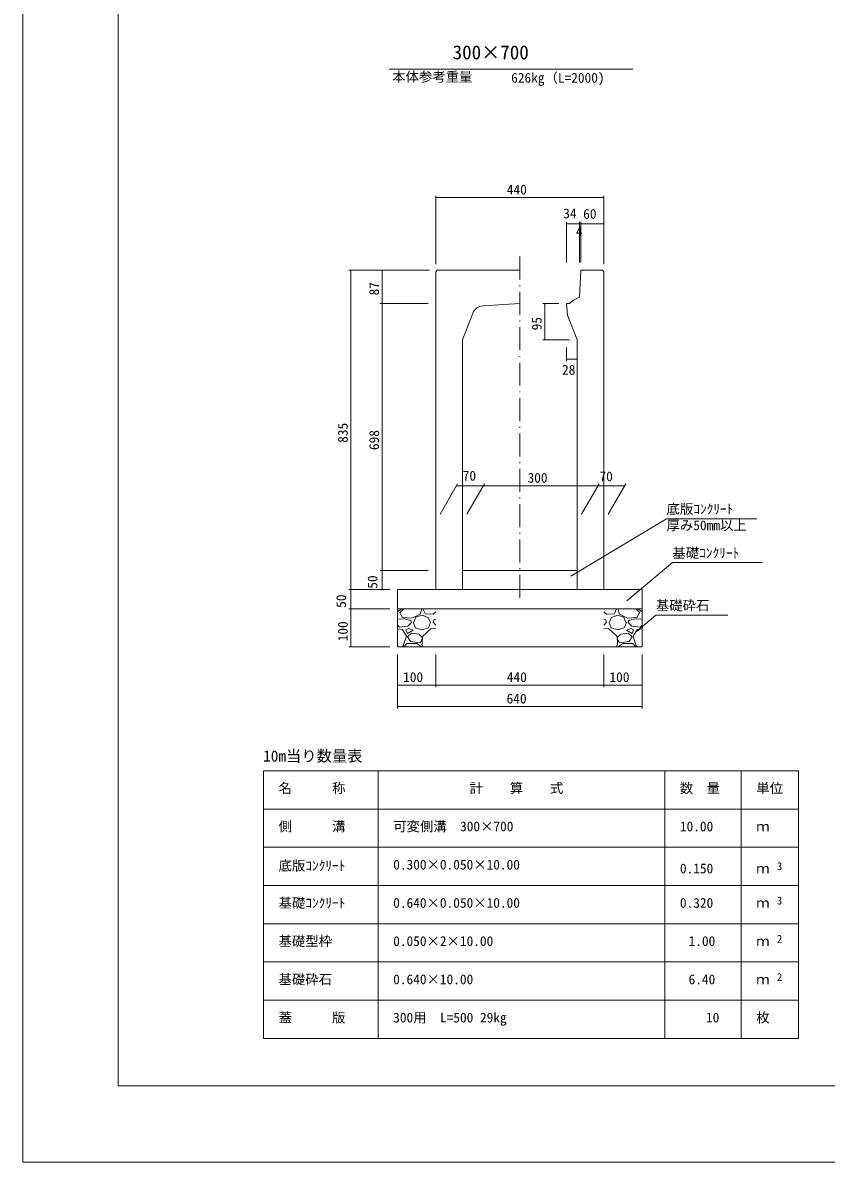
# Model space of a CAD drawing. Units: millimetres on the paper, scale 1:10. Extents: x 0 to 841, y 0 to 594.
# Drawn here: x 0 to 210.2, y 0 to 298 of the extents above; entities that cross this region are included whole.
import ezdxf
from ezdxf.enums import TextEntityAlignment as Align

# ---------------------------------------------------------------- set-up
doc = ezdxf.new("R2010")
doc.units = ezdxf.units.MM
doc.linetypes.add('DASHED_DOTTED', pattern=[9.25, 6, -1.5, 0.25, -1.5])
for name, color, linetype, lineweight in [('D-STR-DIM（寸法）', 7, 'Continuous', 18), ('D-STR-HTXT（旗揚げ）', 4, 'Continuous', 18), ('D-STR-STRn（構造物）', 7, 'Continuous', 18), ('D-STR（構造物外形線）', 1, 'Continuous', 18), ('D-TTL(外枠）', 2, 'Continuous', 18), ('DEFPOINTS_2', 8, 'Continuous', 18)]:
    doc.layers.add(name, color=color, linetype=linetype, lineweight=lineweight)
doc.layers.add('D-STR-TXT（文字）', color=7, linetype='Continuous')
doc.styles.add('ＭＳ ゴシック', font='')
doc.styles.get('ＭＳ ゴシック').set_extended_font_data('MS Gothic')

msp = doc.modelspace()

# ---------------------------------------------------------------- linework, layer by layer
at = {"layer": 'D-STR-DIM（寸法）'}
for p, q in [((108.066, 234.876), (108.066, 252.786)), ((108.066, 252.286), (108.216, 252.311)), ((108.066, 252.286), (108.086, 252.286)), ((108.216, 252.261), (108.066, 252.286)), ((108.086, 252.286), (152.046, 252.286)), ((151.916, 252.311), (152.066, 252.286)), ((152.066, 252.286), (151.916, 252.261)), ((152.066, 252.286), (152.046, 252.286)), ((152.066, 234.876), (152.066, 252.786)), ((142.266, 235.276), (142.266, 245.971)), ((142.266, 245.471), (142.416, 245.496)), ((142.266, 245.471), (142.286, 245.471)), ((142.416, 245.446), (142.266, 245.471)), ((142.286, 245.471), (145.646, 245.471)), ((145.516, 245.496), (145.666, 245.471)), ((145.666, 245.471), (145.516, 245.446)), ((145.666, 245.471), (145.646, 245.471)), ((145.666, 235.276), (145.666, 245.971)), ((145.666, 235.276), (145.666, 245.971)), ((145.666, 245.471), (145.816, 245.496)), ((145.666, 245.471), (145.686, 245.471)), ((145.816, 245.446), (145.666, 245.471)), ((146.046, 245.471), (145.686, 245.471)), ((145.916, 245.496), (146.066, 245.471)), ((146.066, 245.471), (145.916, 245.446)), ((146.066, 245.471), (146.046, 245.471)), ((146.066, 235.276), (146.066, 245.971)), ((146.066, 235.276), (146.066, 245.971)), ((146.066, 245.471), (146.216, 245.496)), ((146.066, 245.471), (146.086, 245.471)), ((146.216, 245.446), (146.066, 245.471)), ((146.086, 245.471), (152.046, 245.471)), ((151.916, 245.496), (152.066, 245.471)), ((152.066, 245.471), (151.916, 245.446)), ((152.066, 245.471), (152.046, 245.471)), ((152.066, 234.876), (152.066, 245.971)), ((106.466, 233.276), (85.36, 233.276)), ((85.835, 233.126), (85.86, 233.276)), ((85.86, 233.276), (85.86, 233.256)), ((85.86, 233.276), (85.885, 233.126)), ((85.86, 233.256), (85.86, 149.796)), ((106.466, 233.276), (93.551, 233.276)), ((94.026, 233.126), (94.051, 233.276)), ((94.051, 233.276), (94.051, 233.256)), ((94.051, 233.276), (94.076, 233.126)), ((94.051, 233.256), (94.051, 224.596)), ((106.066, 224.576), (93.551, 224.576)), ((106.066, 224.576), (93.551, 224.576)), ((94.051, 224.576), (94.026, 224.726)), ((94.026, 224.426), (94.051, 224.576)), ((94.076, 224.726), (94.051, 224.576)), ((94.051, 224.576), (94.051, 224.596)), ((94.051, 224.576), (94.051, 224.556)), ((94.051, 224.576), (94.076, 224.426)), ((94.051, 224.556), (94.051, 154.796)), ((140.266, 224.576), (136.094, 224.576)), ((136.569, 224.426), (136.594, 224.576)), ((136.594, 224.576), (136.594, 224.556)), ((136.594, 224.576), (136.619, 224.426)), ((136.594, 224.556), (136.594, 215.096)), ((143.066, 215.076), (136.094, 215.076)), ((136.594, 215.076), (136.569, 215.226)), ((136.619, 215.226), (136.594, 215.076)), ((136.594, 215.076), (136.594, 215.096)), ((142.266, 213.076), (142.266, 209.527)), ((145.066, 213.076), (145.066, 209.527)), ((142.266, 210.027), (142.416, 210.052)), ((142.266, 210.027), (142.286, 210.027)), ((142.416, 210.002), (142.266, 210.027)), ((142.286, 210.027), (145.046, 210.027)), ((144.916, 210.052), (145.066, 210.027)), ((145.066, 210.027), (144.916, 210.002)), ((145.066, 210.027), (145.046, 210.027)), ((109.221, 169.47), (113.801, 177.403)), ((113.512, 176.903), (113.662, 176.928)), ((113.512, 176.903), (113.532, 176.903)), ((113.662, 176.878), (113.512, 176.903)), ((120.492, 176.903), (113.532, 176.903)), ((116.221, 169.47), (120.801, 177.403)), ((116.221, 169.47), (120.801, 177.403)), ((120.362, 176.928), (120.512, 176.903)), ((120.512, 176.903), (120.362, 176.878)), ((120.512, 176.903), (120.492, 176.903)), ((120.512, 176.903), (120.662, 176.928)), ((120.512, 176.903), (120.532, 176.903)), ((120.662, 176.878), (120.512, 176.903)), ((120.532, 176.903), (150.492, 176.903)), ((146.221, 169.47), (150.801, 177.403)), ((146.221, 169.47), (150.801, 177.403)), ((150.362, 176.928), (150.512, 176.903)), ((150.512, 176.903), (150.362, 176.878)), ((150.512, 176.903), (150.492, 176.903)), ((150.512, 176.903), (150.662, 176.928)), ((150.512, 176.903), (150.532, 176.903)), ((150.662, 176.878), (150.512, 176.903)), ((150.532, 176.903), (157.492, 176.903)), ((153.221, 169.47), (157.801, 177.403)), ((157.362, 176.928), (157.512, 176.903)), ((157.512, 176.903), (157.362, 176.878)), ((157.512, 176.903), (157.492, 176.903)), ((106.066, 154.776), (93.551, 154.776)), ((104.066, 154.776), (93.551, 154.776)), ((94.051, 154.776), (94.026, 154.926)), ((94.026, 154.626), (94.051, 154.776)), ((94.076, 154.926), (94.051, 154.776)), ((94.051, 154.776), (94.051, 154.796)), ((94.051, 154.776), (94.051, 154.756)), ((94.051, 154.776), (94.076, 154.626)), ((94.051, 149.796), (94.051, 154.756)), ((96.066, 149.776), (85.36, 149.776)), ((96.066, 149.776), (85.36, 149.776)), ((85.86, 149.776), (85.835, 149.926)), ((85.835, 149.626), (85.86, 149.776)), ((85.885, 149.926), (85.86, 149.776)), ((85.86, 149.776), (85.86, 149.796)), ((85.86, 149.776), (85.86, 149.756)), ((85.86, 149.776), (85.885, 149.626)), ((85.86, 149.756), (85.86, 144.796)), ((96.066, 149.776), (93.551, 149.776)), ((94.051, 149.776), (94.026, 149.926)), ((94.076, 149.926), (94.051, 149.776)), ((94.051, 149.776), (94.051, 149.796)), ((96.066, 144.776), (85.36, 144.776)), ((96.066, 144.776), (85.36, 144.776)), ((85.86, 144.776), (85.835, 144.926)), ((85.835, 144.626), (85.86, 144.776)), ((85.885, 144.926), (85.86, 144.776)), ((85.86, 144.776), (85.86, 144.796)), ((85.86, 144.776), (85.86, 144.756)), ((85.86, 144.776), (85.885, 144.626)), ((85.86, 144.756), (85.86, 134.796)), ((96.066, 134.776), (85.36, 134.776)), ((85.86, 134.776), (85.835, 134.926)), ((85.885, 134.926), (85.86, 134.776)), ((85.86, 134.776), (85.86, 134.796)), ((98.066, 132.776), (98.066, 118.653)), ((98.066, 132.776), (98.066, 124.276)), ((108.066, 132.776), (108.066, 124.276)), ((108.066, 132.776), (108.066, 124.276)), ((152.066, 132.776), (152.066, 124.276)), ((152.066, 132.776), (152.066, 124.276)), ((162.066, 132.776), (162.066, 118.653)), ((162.066, 132.776), (162.066, 124.276)), ((98.066, 124.776), (98.216, 124.801)), ((98.066, 124.776), (98.086, 124.776)), ((98.216, 124.751), (98.066, 124.776)), ((98.086, 124.776), (108.046, 124.776)), ((107.916, 124.801), (108.066, 124.776)), ((108.066, 124.776), (107.916, 124.751)), ((108.066, 124.776), (108.046, 124.776)), ((108.066, 124.776), (108.216, 124.801)), ((108.066, 124.776), (108.086, 124.776)), ((108.216, 124.751), (108.066, 124.776)), ((108.086, 124.776), (152.046, 124.776)), ((151.916, 124.801), (152.066, 124.776)), ((152.066, 124.776), (151.916, 124.751)), ((152.066, 124.776), (152.046, 124.776)), ((152.066, 124.776), (152.216, 124.801)), ((152.066, 124.776), (152.086, 124.776)), ((152.216, 124.751), (152.066, 124.776)), ((152.086, 124.776), (162.046, 124.776)), ((161.916, 124.801), (162.066, 124.776)), ((162.066, 124.776), (161.916, 124.751)), ((162.066, 124.776), (162.046, 124.776)), ((98.066, 119.153), (98.216, 119.178)), ((98.066, 119.153), (98.086, 119.153)), ((98.216, 119.128), (98.066, 119.153)), ((98.086, 119.153), (162.046, 119.153)), ((161.916, 119.178), (162.066, 119.153)), ((162.066, 119.153), (161.916, 119.128)), ((162.066, 119.153), (162.046, 119.153))]:
    msp.add_line(p, q, dxfattribs=at)
at = {"layer": 'D-STR-HTXT（旗揚げ）'}
for p, q in [((95.852, 285.9), (159.635, 285.9)), ((143.436, 153.237), (168.466, 168.305)), ((192.064, 168.305), (168.466, 168.305)), ((158.074, 146.795), (169.991, 156.808)), ((193.589, 156.808), (169.991, 156.808)), ((160.593, 138.805), (165.677, 143.066)), ((184.54, 143.066), (165.677, 143.066)), ((63.012, 102.374), (203.012, 102.374)), ((63.012, 32.374), (63.012, 102.374)), ((93.012, 32.374), (93.012, 102.374)), ((168.012, 32.374), (168.012, 102.374)), ((188.012, 70.374), (188.012, 102.374)), ((188.012, 32.374), (188.012, 102.374)), ((203.012, 32.374), (203.012, 102.374)), ((63.012, 92.374), (203.012, 92.374)), ((63.012, 82.374), (203.012, 82.374)), ((63.012, 72.374), (203.012, 72.374)), ((63.012, 62.374), (203.012, 62.374)), ((63.012, 52.374), (203.012, 52.374)), ((63.012, 42.374), (203.012, 42.374)), ((63.012, 32.374), (203.012, 32.374))]:
    msp.add_line(p, q, dxfattribs=at)
at = {"layer": 'D-STR-STRn（構造物）', "linetype": 'DASHED_DOTTED'}
msp.add_line((130.066, 147.609), (130.066, 237.431), dxfattribs=at)
at = {"layer": 'D-STR-STRn（構造物）'}
for p, q in [((115.066, 154.776), (145.066, 154.776)), ((98.066, 149.776), (162.066, 149.776)), ((98.066, 149.776), (98.066, 134.776)), ((162.066, 149.776), (162.066, 134.776)), ((98.066, 144.776), (162.066, 144.776)), ((98.066, 143.906), (99.192, 144.776)), ((98.683, 143.672), (99.677, 144.776)), ((99.403, 142.466), (98.703, 143.666)), ((103.988, 143.364), (101.888, 142.264)), ((102.884, 142.571), (104.484, 143.071)), ((104.387, 144.771), (103.987, 143.371)), ((104.48, 143.071), (106.08, 142.471)), ((104.727, 144.776), (105.267, 143.495)), ((105.277, 143.467), (107.377, 143.367)), ((107.384, 143.379), (108.066, 143.906)), ((152.748, 143.379), (152.066, 143.906)), ((154.855, 143.467), (152.755, 143.367)), ((155.652, 143.071), (154.052, 142.471)), ((155.405, 144.776), (154.865, 143.495)), ((157.248, 142.571), (155.648, 143.071)), ((155.745, 144.771), (156.145, 143.371)), ((156.144, 143.364), (158.244, 142.264)), ((161.449, 143.672), (160.455, 144.776)), ((160.729, 142.466), (161.429, 143.666)), ((162.066, 143.906), (160.94, 144.776)), ((99.592, 142.16), (98.066, 141.999)), ((98.48, 140.004), (98.066, 140.456)), ((100.776, 140.178), (98.476, 139.978)), ((101.877, 142.292), (99.377, 142.492)), ((101.58, 141.677), (99.58, 142.177)), ((101.683, 141.172), (100.783, 140.172)), ((101.684, 141.165), (101.584, 141.665)), ((102.175, 141.174), (102.775, 139.774)), ((102.281, 141.171), (102.881, 142.571)), ((106.085, 142.469), (106.685, 141.169)), ((106.18, 139.776), (106.68, 141.176)), ((108.066, 140.456), (107.38, 141.204)), ((107.381, 141.174), (107.681, 141.974)), ((108.066, 141.999), (107.692, 141.96)), ((152.066, 141.999), (152.44, 141.96)), ((152.066, 140.456), (152.752, 141.204)), ((152.751, 141.174), (152.451, 141.974)), ((154.047, 142.469), (153.447, 141.169)), ((153.952, 139.776), (153.452, 141.176)), ((157.851, 141.171), (157.251, 142.571)), ((157.957, 141.174), (157.357, 139.774)), ((158.255, 142.292), (160.755, 142.492)), ((158.448, 141.165), (158.548, 141.665)), ((158.449, 141.172), (159.349, 140.172)), ((158.552, 141.677), (160.552, 142.177)), ((159.356, 140.178), (161.656, 139.978)), ((160.54, 142.16), (162.066, 141.999)), ((161.652, 140.004), (162.066, 140.456)), ((99.286, 139.361), (98.066, 139.463)), ((100.405, 137.577), (99.305, 139.377)), ((99.584, 135.068), (100.384, 137.568)), ((100.28, 139.272), (100.68, 138.272)), ((100.982, 139.568), (100.282, 139.268)), ((100.68, 138.274), (102.18, 139.174)), ((100.68, 137.375), (101.48, 136.175)), ((101.683, 138.371), (100.683, 137.371)), ((102.187, 139.174), (100.987, 139.574)), ((103.695, 138.077), (101.695, 138.377)), ((102.776, 139.764), (104.476, 139.264)), ((104.504, 137.351), (103.704, 138.051)), ((104.579, 137.477), (104.479, 135.377)), ((104.484, 136.772), (104.484, 137.372)), ((104.489, 139.266), (106.189, 139.766)), ((106.886, 139.571), (104.586, 137.471)), ((108.066, 139.463), (106.886, 139.561)), ((152.066, 139.463), (153.246, 139.561)), ((153.246, 139.571), (155.546, 137.471)), ((155.643, 139.266), (153.943, 139.766)), ((155.553, 137.477), (155.653, 135.377)), ((155.628, 137.351), (156.428, 138.051)), ((155.648, 136.772), (155.648, 137.372)), ((157.356, 139.764), (155.656, 139.264)), ((156.437, 138.077), (158.437, 138.377)), ((157.945, 139.174), (159.145, 139.574)), ((159.452, 138.274), (157.952, 139.174)), ((158.449, 138.371), (159.449, 137.371)), ((159.452, 137.375), (158.652, 136.175)), ((159.15, 139.568), (159.85, 139.268)), ((159.852, 139.272), (159.452, 138.272)), ((159.727, 137.577), (160.827, 139.377)), ((160.548, 135.068), (159.748, 137.568)), ((160.846, 139.361), (162.066, 139.463)), ((98.066, 134.776), (162.066, 134.776)), ((99.192, 134.776), (99.584, 135.079)), ((99.677, 134.776), (100.483, 135.672)), ((100.484, 135.672), (103.084, 135.672)), ((101.486, 136.167), (103.986, 135.867)), ((103.08, 135.695), (104.38, 134.795)), ((103.986, 135.873), (104.486, 136.773)), ((104.467, 135.395), (104.727, 134.776)), ((155.665, 135.395), (155.404, 134.776)), ((156.146, 135.873), (155.646, 136.773)), ((157.052, 135.695), (155.752, 134.795)), ((158.646, 136.167), (156.145, 135.867)), ((159.648, 135.672), (157.048, 135.672)), ((160.455, 134.776), (159.649, 135.672)), ((160.94, 134.776), (160.548, 135.079))]:
    msp.add_line(p, q, dxfattribs=at)
at = {"layer": 'D-STR（構造物外形線）'}
for p, q in [((108.066, 232.876), (108.466, 233.276)), ((108.066, 232.876), (108.066, 149.776)), ((108.466, 233.276), (113.666, 233.276)), ((113.566, 233.276), (130.066, 233.276)), ((145.666, 226.238), (146.066, 233.276)), ((146.066, 233.276), (151.666, 233.276)), ((151.666, 233.276), (146.466, 233.276)), ((152.066, 232.876), (151.666, 233.276)), ((152.066, 232.876), (152.066, 149.776)), ((130.066, 224.576), (120.376, 223.995)), ((143.066, 224.576), (142.266, 224.576)), ((143.066, 224.576), (142.266, 224.576)), ((142.266, 224.576), (142.566, 221.576)), ((117.755, 222.076), (115.066, 215.076)), ((142.566, 221.576), (145.066, 215.076)), ((115.066, 215.076), (115.066, 149.776)), ((145.066, 215.076), (145.066, 149.776)), ((108.066, 149.776), (115.066, 149.776)), ((152.066, 149.776), (145.066, 149.776))]:
    msp.add_line(p, q, dxfattribs=at)
for centre, radius, start, end in [((120.556, 221), 3, 93.43363, 158.9827), ((148.593, 218.793), 8, 111.46486, 133.704)]:
    msp.add_arc(centre, radius, start, end, dxfattribs=at)
at = {"layer": 'D-TTL(外枠）'}
for p, q in [((25, 20), (25, 574)), ((820, 20), (25, 20))]:
    msp.add_line(p, q, dxfattribs=at)
at = {"layer": 'DEFPOINTS_2'}
for q in [(0, 594), (840, 0)]:
    msp.add_line((0, 0), q, dxfattribs=at)

# ---------------------------------------------------------------- texts
at = {"layer": 'D-STR-DIM（寸法）', "style": 'ＭＳ ゴシック'}
for s, p in [('440', (126.673, 252.336)), ('34', (141.437, 246.102)), ('60', (146.647, 245.982)), ('4', (144.738, 241.389)), ('28', (141.124, 205.198)), ('70', (115.118, 177.486)), ('300', (132.092, 176.953)), ('70', (150.92, 177.323)), ('100', (99.522, 124.826)), ('440', (126.673, 124.826)), ('100', (153.522, 124.826)), ('640', (126.619, 119.203))]:
    msp.add_text(s, height=2.566, dxfattribs=at).set_placement(p, align=Align.BOTTOM_LEFT)
for s, p in [('87', (94.001, 226.705)), ('95', (136.544, 217.57)), ('835', (85.81, 188.15)), ('698', (94.001, 186.256)), ('50', (93.569, 149.993)), ('50', (85.375, 144.993)), ('100', (85.81, 136.232))]:
    msp.add_text(s, height=2.566, rotation=90, dxfattribs=at).set_placement(p, align=Align.BOTTOM_LEFT)
at = {"layer": 'D-STR-TXT（文字）', "style": 'ＭＳ ゴシック'}
for s, height, p in [('300×700', 3.666, (112.478, 287.349)), ('本体参考重量', 2.566, (96.682, 281.833)), ('626kg（L=2000)', 2.566, (127.802, 281.569)), ('底版ｺﾝｸﾘｰﾄ', 2.566, (168.466, 168.805)), ('厚み50mm以上', 2.566, (168.466, 164.533)), ('基礎ｺﾝｸﾘｰﾄ', 2.566, (169.991, 157.308)), ('基礎砕石', 2.566, (165.677, 143.566)), ('10m当り数量表', 2.933, (62.902, 103.899)), ('名\u3000\u3000\u3000称', 2.566, (66.934, 95.777)), ('計\u3000\u3000算\u3000\u3000式', 2.566, (116.942, 95.777)), ('数\u3000量', 2.566, (171.934, 95.777)), ('単位', 2.566, (191.934, 95.777)), ('側\u3000\u3000\u3000溝', 2.566, (66.934, 85.777)), ('可変側溝\u3000300×700', 2.566, (96.934, 85.777)), ('10.00', 2.566, (171.961, 85.777)), ('ｍ', 2.566, (191.934, 85.777)), ('底版ｺﾝｸﾘｰﾄ', 2.566, (66.934, 75.512)), ('0.300×0.050×10.00', 2.566, (96.934, 75.777)), ('0.150', 2.566, (171.961, 74.777)), ('ｍ', 2.566, (191.934, 74.777)), ('3', 2.053, (197.336, 75.782)), ('基礎ｺﾝｸﾘｰﾄ', 2.566, (66.934, 65.777)), ('0.640×0.050×10.00', 2.566, (96.934, 65.777)), ('0.320', 2.566, (171.961, 65.777)), ('3', 2.053, (197.336, 66.782)), ('ｍ', 2.566, (191.934, 65.777)), ('基礎型枠', 2.566, (66.934, 55.777)), ('0.050×2×10.00', 2.566, (96.934, 55.777)), ('1.00', 2.566, (174.235, 55.777)), ('ｍ', 2.566, (191.934, 55.777)), ('2', 2.053, (197.336, 56.782)), ('基礎砕石', 2.566, (66.934, 45.777)), ('0.640×10.00', 2.566, (96.934, 45.777)), ('6.40', 2.566, (174.235, 45.777)), ('ｍ', 2.566, (191.934, 45.777)), ('2', 2.053, (197.336, 46.782)), ('蓋\u3000\u3000\u3000版', 2.566, (66.934, 35.777)), ('300用\u3000L=500 29kg', 2.566, (96.934, 35.777)), ('10', 2.566, (178.784, 35.777)), ('枚', 2.566, (191.934, 35.777))]:
    msp.add_text(s, height=height, dxfattribs=at).set_placement(p, align=Align.BOTTOM_LEFT)

doc.saveas('drawing.dxf')
